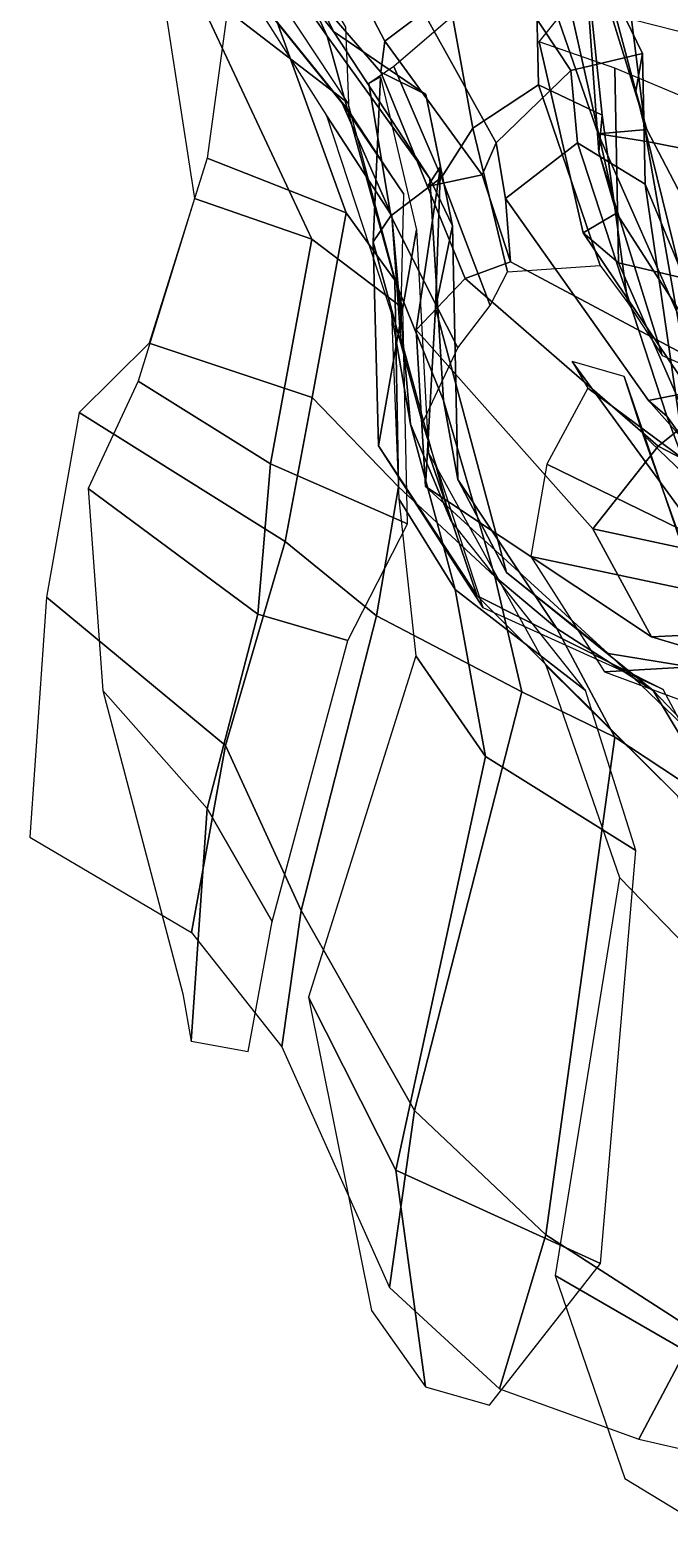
# Model space of a CAD drawing. Extents: x -1.42 to 1.42, y -1.59 to 1.05.
# Drawn here: x -1.423 to -0.999, y -1.564 to -0.577 of the extents above; entities that cross this region are included whole.
import ezdxf

# ---------------------------------------------------------------- set-up
doc = ezdxf.new("R2010")
doc.units = 0

msp = doc.modelspace()

# ---------------------------------------------------------------- linework, layer by layer
for points in [[(-1.28823, -0.49166, 13.53206), (-1.2261, -0.58136, 13.59614), (-1.30779, -0.40225, 13.70241), (-1.18112, -0.04278, 13.3796)], [(-1.35299, -0.23222, 13.86141), (-1.30779, -0.40225, 13.70241), (-1.22182, -0.57812, 13.75993), (-1.30679, -0.47021, 13.93191)], [(-1.30556, -0.66234, 12.98214), (-1.21354, -0.69845, 13.11097), (-1.28823, -0.49166, 13.53206), (-1.25701, -0.30627, 13.15625)], [(-1.18784, -0.58452, 14.15985), (-1.16217, -0.56538, 14.33237), (-1.2491, -0.34408, 14.28032), (-1.2895, -0.39011, 14.11742)], [(-1.31578, -0.54598, 13.60262), (-1.21218, -0.6258, 13.65525), (-1.29701, -0.49716, 13.81851), (-1.35216, -0.3484, 13.72882)], [(-1.2895, -0.39011, 14.11742), (-1.30679, -0.47021, 13.93191), (-1.19054, -0.60528, 13.96293), (-1.18784, -0.58452, 14.15985)], [(-1.2261, -0.58136, 13.59614), (-1.15787, -0.67569, 13.64102), (-1.22182, -0.57812, 13.75993), (-1.30779, -0.40225, 13.70241)], [(-1.34293, -0.40687, 13.88589), (-1.28923, -0.53486, 13.74281), (-1.21605, -0.62575, 13.77781), (-1.30108, -0.51999, 13.93627)], [(-1.23623, -0.71595, 13.19389), (-1.31578, -0.54598, 13.60262), (-1.35048, -0.45246, 13.43083), (-1.31396, -0.68907, 12.98753)], [(-1.28576, -0.45066, 14.12583), (-1.30108, -0.51999, 13.93627), (-1.21156, -0.6311, 13.98047), (-1.21364, -0.57528, 14.18)], [(-1.06929, -0.44615, 15.29285), (-1.03714, -0.56675, 15.2895), (-0.96587, -0.58484, 15.41866), (-0.99749, -0.45141, 15.42488)], [(-1.30679, -0.47021, 13.93191), (-1.22182, -0.57812, 13.75993), (-1.16067, -0.62005, 13.77562), (-1.19054, -0.60528, 13.96293)], [(-1.18109, -0.74319, 13.40024), (-1.2261, -0.58136, 13.59614), (-1.28823, -0.49166, 13.53206), (-1.21354, -0.69845, 13.11097)], [(-1.06452, -0.60413, 14.55756), (-1.01683, -0.59272, 14.69665), (-1.06234, -0.4989, 14.65432), (-1.11383, -0.52942, 14.51645)], [(-1.05291, -0.49916, 14.80643), (-1.06234, -0.4989, 14.65432), (-1.01683, -0.59272, 14.69665), (-1.02141, -0.61786, 14.84634)], [(-1.02141, -0.61786, 14.84634), (-1.01413, -0.64314, 14.95073), (-1.05533, -0.50939, 14.92562), (-1.05291, -0.49916, 14.80643)], [(-1.04637, -0.64616, 15.11362), (-1.01405, -0.65117, 15.29364), (-1.03122, -0.51344, 15.28941), (-1.09381, -0.50905, 15.09162)], [(-1.09381, -0.50905, 15.09162), (-1.05533, -0.50939, 14.92562), (-1.01413, -0.64314, 14.95073), (-1.04637, -0.64616, 15.11362)], [(-1.30108, -0.51999, 13.93627), (-1.21605, -0.62575, 13.77781), (-1.17524, -0.68616, 13.80825), (-1.21156, -0.6311, 13.98047)], [(-1.03122, -0.51344, 15.28941), (-1.01405, -0.65117, 15.29364), (-0.93949, -0.66572, 15.43368), (-0.95572, -0.53305, 15.42519)], [(-1.11383, -0.52942, 14.51645), (-1.16217, -0.56538, 14.33237), (-1.11397, -0.65211, 14.39168), (-1.06452, -0.60413, 14.55756)], [(-1.22655, -0.63388, 13.6037), (-1.18323, -0.70043, 13.63915), (-1.21605, -0.62575, 13.77781), (-1.28923, -0.53486, 13.74281)], [(-1.17579, -0.7617, 13.45431), (-1.21218, -0.6258, 13.65525), (-1.31578, -0.54598, 13.60262), (-1.23623, -0.71595, 13.19389)], [(-1.12934, -0.64237, 14.41802), (-1.0858, -0.61349, 14.56839), (-1.08752, -0.54397, 14.54839), (-1.14295, -0.56793, 14.39477)], [(-1.05274, -0.54696, 14.6925), (-1.08752, -0.54397, 14.54839), (-1.0858, -0.61349, 14.56839), (-1.04374, -0.63382, 14.70295)], [(-1.03409, -0.69884, 14.96254), (-1.0654, -0.56015, 14.95215), (-1.05374, -0.5474, 14.83193), (-1.04586, -0.65812, 14.84291)], [(-1.04374, -0.63382, 14.70295), (-1.04586, -0.65812, 14.84291), (-1.05374, -0.5474, 14.83193), (-1.05274, -0.54696, 14.6925)], [(-1.08535, -0.58513, 15.11848), (-1.0654, -0.56015, 14.95215), (-1.03409, -0.69884, 14.96254), (-1.05628, -0.71174, 15.12251)], [(-1.12315, -0.67336, 14.2121), (-1.11397, -0.65211, 14.39168), (-1.16217, -0.56538, 14.33237), (-1.18784, -0.58452, 14.15985)], [(-1.15013, -0.67506, 14.2327), (-1.12934, -0.64237, 14.41802), (-1.14295, -0.56793, 14.39477), (-1.18181, -0.60141, 14.21721)], [(-1.14886, -0.8231, 13.47425), (-1.15787, -0.67569, 13.64102), (-1.2261, -0.58136, 13.59614), (-1.18109, -0.74319, 13.40024)], [(-1.15787, -0.67569, 13.64102), (-1.143, -0.70713, 13.63813), (-1.16067, -0.62005, 13.77562), (-1.22182, -0.57812, 13.75993)], [(-1.18784, -0.58452, 14.15985), (-1.19054, -0.60528, 13.96293), (-1.1594, -0.68115, 14.03675), (-1.12315, -0.67336, 14.2121)], [(-1.05628, -0.71174, 15.12251), (-1.0329, -0.73168, 15.29213), (-1.03532, -0.60257, 15.29449), (-1.08535, -0.58513, 15.11848)], [(-1.19851, -0.61274, 14.02003), (-1.18378, -0.70054, 14.04952), (-1.15013, -0.67506, 14.2327), (-1.18181, -0.60141, 14.21721)], [(-1.01683, -0.59272, 14.69665), (-1.06452, -0.60413, 14.55756), (-1.05994, -0.65198, 14.5719), (-1.01515, -0.67948, 14.72434)], [(-1.01515, -0.67948, 14.72434), (-0.99303, -0.73288, 14.87582), (-1.02141, -0.61786, 14.84634), (-1.01683, -0.59272, 14.69665)], [(-1.19543, -0.71768, 13.8378), (-1.18378, -0.70054, 14.04952), (-1.19851, -0.61274, 14.02003), (-1.19061, -0.60836, 13.78336)], [(-1.19543, -0.71768, 13.8378), (-1.19061, -0.60836, 13.78336), (-1.16673, -0.70992, 13.59539), (-1.19195, -0.85327, 13.65644)], [(-1.19054, -0.60528, 13.96293), (-1.16067, -0.62005, 13.77562), (-1.15082, -0.6679, 13.81118), (-1.1594, -0.68115, 14.03675)], [(-1.10785, -0.68896, 14.39228), (-1.05994, -0.65198, 14.5719), (-1.06452, -0.60413, 14.55756), (-1.11397, -0.65211, 14.39168)], [(-0.97048, -0.62977, 15.42986), (-1.03532, -0.60257, 15.29449), (-1.0329, -0.73168, 15.29213), (-0.97563, -0.74523, 15.43266)], [(-1.143, -0.70713, 13.63813), (-1.15419, -0.76189, 13.63846), (-1.15082, -0.6679, 13.81118), (-1.16067, -0.62005, 13.77562)], [(-1.10647, -0.7377, 14.43282), (-1.04492, -0.73343, 14.58002), (-1.0858, -0.61349, 14.56839), (-1.12934, -0.64237, 14.41802)], [(-1.04374, -0.63382, 14.70295), (-1.0858, -0.61349, 14.56839), (-1.04492, -0.73343, 14.58002), (-1.0266, -0.75824, 14.72131)], [(-0.95257, -0.76099, 14.97362), (-1.01413, -0.64314, 14.95073), (-1.02141, -0.61786, 14.84634), (-0.99303, -0.73288, 14.87582)], [(-1.18323, -0.70043, 13.63915), (-1.17741, -0.78045, 13.67294), (-1.17524, -0.68616, 13.80825), (-1.21605, -0.62575, 13.77781)], [(-1.17083, -0.8387, 13.4694), (-1.18323, -0.70043, 13.63915), (-1.22655, -0.63388, 13.6037), (-1.18341, -0.7654, 13.41405)], [(-1.0266, -0.75824, 14.72131), (-1.00386, -0.79321, 14.85916), (-1.04586, -0.65812, 14.84291), (-1.04374, -0.63382, 14.70295)], [(-1.11804, -0.76014, 14.25663), (-1.10647, -0.7377, 14.43282), (-1.12934, -0.64237, 14.41802), (-1.15013, -0.67506, 14.2327)], [(-1.04637, -0.64616, 15.11362), (-1.01413, -0.64314, 14.95073), (-0.95257, -0.76099, 14.97362), (-0.98734, -0.77971, 15.10487)], [(-0.98734, -0.77971, 15.10487), (-0.98996, -0.78858, 15.27708), (-1.01405, -0.65117, 15.29364), (-1.04637, -0.64616, 15.11362)], [(-1.10439, -0.73115, 14.23428), (-1.10785, -0.68896, 14.39228), (-1.11397, -0.65211, 14.39168), (-1.12315, -0.67336, 14.2121)], [(-1.01281, -0.82303, 14.41154), (-1.00081, -0.83358, 14.59719), (-1.05994, -0.65198, 14.5719), (-1.10785, -0.68896, 14.39228)], [(-1.01515, -0.67948, 14.72434), (-1.05994, -0.65198, 14.5719), (-1.00081, -0.83358, 14.59719), (-0.98767, -0.8682, 14.75102)], [(-0.96153, -0.81156, 14.98182), (-1.03409, -0.69884, 14.96254), (-1.04586, -0.65812, 14.84291), (-1.00386, -0.79321, 14.85916)], [(-0.93949, -0.66572, 15.43368), (-1.01405, -0.65117, 15.29364), (-0.98996, -0.78858, 15.27708), (-0.94462, -0.79067, 15.41791)], [(-1.34422, -0.78502, 12.97686), (-1.23592, -0.82112, 13.18815), (-1.21354, -0.69845, 13.11097), (-1.30556, -0.66234, 12.98214)], [(-1.16709, -0.77625, 13.87356), (-1.15082, -0.6679, 13.81118), (-1.15419, -0.76189, 13.63846), (-1.16081, -0.88019, 13.671)], [(-1.16709, -0.77625, 13.87356), (-1.13461, -0.74221, 14.07828), (-1.1594, -0.68115, 14.03675), (-1.15082, -0.6679, 13.81118)], [(-1.18378, -0.70054, 14.04952), (-1.13929, -0.78816, 14.07716), (-1.11804, -0.76014, 14.25663), (-1.15013, -0.67506, 14.2327)], [(-1.1594, -0.68115, 14.03675), (-1.13461, -0.74221, 14.07828), (-1.10439, -0.73115, 14.23428), (-1.12315, -0.67336, 14.2121)], [(-1.13941, -0.87548, 13.48178), (-1.143, -0.70713, 13.63813), (-1.15787, -0.67569, 13.64102), (-1.14886, -0.8231, 13.47425)], [(-0.98767, -0.8682, 14.75102), (-0.95965, -0.89226, 14.90525), (-0.99303, -0.73288, 14.87582), (-1.01515, -0.67948, 14.72434)], [(-1.26364, -0.86519, 13.24543), (-1.23623, -0.71595, 13.19389), (-1.31396, -0.68907, 12.98753), (-1.35144, -0.81015, 13.06549)], [(-0.95398, -0.81138, 14.25543), (-1.01281, -0.82303, 14.41154), (-1.10785, -0.68896, 14.39228), (-1.10439, -0.73115, 14.23428)], [(-1.17884, -0.88036, 13.24709), (-1.18109, -0.74319, 13.40024), (-1.21354, -0.69845, 13.11097), (-1.23592, -0.82112, 13.18815)], [(-1.05628, -0.71174, 15.12251), (-1.03409, -0.69884, 14.96254), (-0.96153, -0.81156, 14.98182), (-0.9854, -0.81687, 15.11376)], [(-1.16275, -0.83821, 13.89904), (-1.13929, -0.78816, 14.07716), (-1.18378, -0.70054, 14.04952), (-1.19543, -0.71768, 13.8378)], [(-1.16673, -0.70992, 13.59539), (-1.15885, -0.8579, 13.42976), (-1.12665, -0.95263, 13.47711), (-1.19195, -0.85327, 13.65644)], [(-1.14405, -0.90268, 13.49672), (-1.17741, -0.78045, 13.67294), (-1.18323, -0.70043, 13.63915), (-1.17083, -0.8387, 13.4694)], [(-1.10714, -0.93719, 13.48408), (-1.15419, -0.76189, 13.63846), (-1.143, -0.70713, 13.63813), (-1.13941, -0.87548, 13.48178)], [(-1.1727, -0.90484, 13.25288), (-1.17579, -0.7617, 13.45431), (-1.23623, -0.71595, 13.19389), (-1.26364, -0.86519, 13.24543)], [(-1.16275, -0.83821, 13.89904), (-1.19543, -0.71768, 13.8378), (-1.19195, -0.85327, 13.65644), (-1.12256, -0.96058, 13.70471)], [(-0.9854, -0.81687, 15.11376), (-0.99184, -0.82512, 15.27067), (-1.0329, -0.73168, 15.29213), (-1.05628, -0.71174, 15.12251)], [(-1.13461, -0.74221, 14.07828), (-1.00655, -0.85341, 14.10577), (-0.95398, -0.81138, 14.25543), (-1.10439, -0.73115, 14.23428)], [(-0.97563, -0.74523, 15.43266), (-1.0329, -0.73168, 15.29213), (-0.99184, -0.82512, 15.27067), (-0.95889, -0.83555, 15.41813)], [(-1.11475, -0.93997, 13.26252), (-1.14886, -0.8231, 13.47425), (-1.18109, -0.74319, 13.40024), (-1.17884, -0.88036, 13.24709)], [(-1.04985, -0.90817, 13.90458), (-1.00655, -0.85341, 14.10577), (-1.13461, -0.74221, 14.07828), (-1.16709, -0.77625, 13.87356)], [(-1.17854, -0.88829, 13.2431), (-1.14125, -0.94846, 13.26215), (-1.17083, -0.8387, 13.4694), (-1.18341, -0.7654, 13.41405)], [(-1.15419, -0.76189, 13.63846), (-1.10714, -0.93719, 13.48408), (-1.03963, -0.99097, 13.49456), (-1.16081, -0.88019, 13.671)], [(-1.04985, -0.90817, 13.90458), (-1.16709, -0.77625, 13.87356), (-1.16081, -0.88019, 13.671), (-1.01084, -0.97989, 13.69916)], [(-1.39053, -0.83108, 12.85694), (-1.25395, -0.91656, 12.8827), (-1.23592, -0.82112, 13.18815), (-1.34422, -0.78502, 12.97686)], [(-0.97729, -0.91532, 14.42881), (-0.98236, -0.94397, 14.59017), (-1.02916, -0.80707, 14.59994), (-1.06358, -0.79719, 14.42289)], [(-0.94645, -0.89402, 14.27144), (-0.97729, -0.91532, 14.42881), (-1.06358, -0.79719, 14.42289), (-1.05305, -0.81499, 14.26076)], [(-1.01645, -0.84582, 14.75876), (-1.02916, -0.80707, 14.59994), (-0.98236, -0.94397, 14.59017), (-0.96923, -0.97831, 14.73225)], [(-1.27212, -0.9649, 12.9115), (-1.26364, -0.86519, 13.24543), (-1.35144, -0.81015, 13.06549), (-1.3845, -0.88153, 12.86239)], [(-1.08044, -0.86536, 14.0956), (-0.95655, -0.92572, 14.10049), (-0.94645, -0.89402, 14.27144), (-1.05305, -0.81499, 14.26076)], [(-0.84691, -0.92166, 14.27619), (-0.88718, -0.96455, 14.43536), (-1.01281, -0.82303, 14.41154), (-0.95398, -0.81138, 14.25543)], [(-1.00655, -0.85341, 14.10577), (-0.85534, -0.93216, 14.11052), (-0.84691, -0.92166, 14.27619), (-0.95398, -0.81138, 14.25543)], [(-1.19328, -0.96594, 12.92766), (-1.17884, -0.88036, 13.24709), (-1.23592, -0.82112, 13.18815), (-1.25395, -0.91656, 12.8827)], [(-1.11475, -0.93997, 13.26252), (-1.07376, -0.97433, 13.25276), (-1.13941, -0.87548, 13.48178), (-1.14886, -0.8231, 13.47425)], [(-0.88718, -0.96455, 14.43536), (-0.88236, -0.99915, 14.60465), (-1.00081, -0.83358, 14.59719), (-1.01281, -0.82303, 14.41154)], [(-1.41216, -0.95349, 12.70527), (-1.29344, -1.05202, 12.71422), (-1.25395, -0.91656, 12.8827), (-1.39053, -0.83108, 12.85694)], [(-0.98767, -0.8682, 14.75102), (-1.00081, -0.83358, 14.59719), (-0.88236, -0.99915, 14.60465), (-0.86345, -1.02651, 14.74331)], [(-1.14125, -0.94846, 13.26215), (-1.05468, -1.01543, 13.27173), (-1.14405, -0.90268, 13.49672), (-1.17083, -0.8387, 13.4694)], [(-0.96923, -0.97831, 14.73225), (-0.96041, -1.00154, 14.87257), (-0.98999, -0.87131, 14.90382), (-1.01645, -0.84582, 14.75876)], [(-1.19195, -0.85327, 13.65644), (-1.12665, -0.95263, 13.47711), (-1.00322, -1.01487, 13.51822), (-1.12256, -0.96058, 13.70471)], [(-1.08081, -0.99921, 13.23036), (-0.99346, -1.08572, 13.26061), (-1.12665, -0.95263, 13.47711), (-1.15885, -0.8579, 13.42976)], [(-0.84794, -0.95168, 13.9055), (-0.85534, -0.93216, 14.11052), (-1.00655, -0.85341, 14.10577), (-1.04985, -0.90817, 13.90458)], [(-1.21245, -0.98233, 12.93693), (-1.1727, -0.90484, 13.25288), (-1.26364, -0.86519, 13.24543), (-1.27212, -0.9649, 12.9115)], [(-0.94458, -0.95766, 13.89277), (-0.95655, -0.92572, 14.10049), (-1.08044, -0.86536, 14.0956), (-1.09106, -0.92651, 13.89174)], [(-1.07376, -0.97433, 13.25276), (-1.00985, -1.01556, 13.24192), (-1.10714, -0.93719, 13.48408), (-1.13941, -0.87548, 13.48178)], [(-1.3056, -1.09378, 12.74656), (-1.27212, -0.9649, 12.9115), (-1.3845, -0.88153, 12.86239), (-1.37482, -1.01545, 12.73876)], [(-1.09686, -1.01632, 12.96838), (-1.11475, -0.93997, 13.26252), (-1.17884, -0.88036, 13.24709), (-1.19328, -0.96594, 12.92766)], [(-1.16081, -0.88019, 13.671), (-1.03963, -0.99097, 13.49456), (-0.89489, -1.01458, 13.49596), (-1.01084, -0.97989, 13.69916)], [(-1.14125, -0.94846, 13.26215), (-1.17854, -0.88829, 13.2431), (-1.16733, -0.99258, 12.96453), (-1.12111, -1.05927, 12.98853)], [(-1.24332, -1.16156, 12.72811), (-1.19328, -0.96594, 12.92766), (-1.25395, -0.91656, 12.8827), (-1.29344, -1.05202, 12.71422)], [(-0.84794, -0.95168, 13.9055), (-1.04985, -0.90817, 13.90458), (-1.01084, -0.97989, 13.69916), (-0.8136, -0.9704, 13.69775)], [(-0.94458, -0.95766, 13.89277), (-1.09106, -0.92651, 13.89174), (-1.04209, -1.00313, 13.69354), (-0.9082, -0.99543, 13.69308)], [(-1.07376, -0.97433, 13.25276), (-1.11475, -0.93997, 13.26252), (-1.09686, -1.01632, 12.96838), (-1.03532, -1.04656, 12.95899)], [(-1.00985, -1.01556, 13.24192), (-0.96318, -1.06449, 13.24278), (-1.03963, -0.99097, 13.49456), (-1.10714, -0.93719, 13.48408)], [(-1.42332, -1.11284, 12.60555), (-1.31606, -1.17603, 12.56461), (-1.29344, -1.05202, 12.71422), (-1.41216, -0.95349, 12.70527)], [(-1.05468, -1.01543, 13.27173), (-1.14125, -0.94846, 13.26215), (-1.12111, -1.05927, 12.98853), (-1.02128, -1.12177, 12.99565)], [(-0.99346, -1.08572, 13.26061), (-0.93472, -1.14346, 13.27429), (-1.00322, -1.01487, 13.51822), (-1.12665, -0.95263, 13.47711)], [(-1.26262, -1.16887, 12.75191), (-1.21245, -0.98233, 12.93693), (-1.27212, -0.9649, 12.9115), (-1.3056, -1.09378, 12.74656)], [(-1.16814, -1.29419, 12.73505), (-1.09686, -1.01632, 12.96838), (-1.19328, -0.96594, 12.92766), (-1.24332, -1.16156, 12.72811)], [(-1.00985, -1.01556, 13.24192), (-1.07376, -0.97433, 13.25276), (-1.03532, -1.04656, 12.95899), (-0.96247, -1.09444, 12.94976)], [(-1.01084, -0.97989, 13.69916), (-0.89489, -1.01458, 13.49596), (-0.76673, -1.03364, 13.49063), (-0.8136, -0.9704, 13.69775)], [(-1.12111, -1.05927, 12.98853), (-1.16733, -0.99258, 12.96453), (-1.23852, -1.219, 12.74874), (-1.1806, -1.33389, 12.76049)], [(-1.04209, -1.00313, 13.69354), (-0.94516, -1.03908, 13.49069), (-0.8409, -1.05336, 13.49771), (-0.9082, -0.99543, 13.69308)], [(-0.96318, -1.06449, 13.24278), (-0.88542, -1.1512, 13.26091), (-0.89489, -1.01458, 13.49596), (-1.03963, -0.99097, 13.49456)], [(-1.08081, -0.99921, 13.23036), (-1.03224, -1.13966, 12.96686), (-0.9502, -1.22421, 12.98933), (-0.99346, -1.08572, 13.26061)], [(-1.3056, -1.09378, 12.74656), (-1.37482, -1.01545, 12.73876), (-1.32188, -1.21683, 12.60325), (-1.31634, -1.24816, 12.60434)], [(-1.00985, -1.01556, 13.24192), (-0.96247, -1.09444, 12.94976), (-0.91827, -1.1599, 12.96328), (-0.96318, -1.06449, 13.24278)], [(-1.03532, -1.04656, 12.95899), (-1.09686, -1.01632, 12.96838), (-1.16814, -1.29419, 12.73505), (-1.08094, -1.37685, 12.73692)], [(-1.24332, -1.16156, 12.72811), (-1.29344, -1.05202, 12.71422), (-1.31606, -1.17603, 12.56461), (-1.25602, -1.25208, 12.5568)], [(-0.96247, -1.09444, 12.94976), (-1.03532, -1.04656, 12.95899), (-1.08094, -1.37685, 12.73692), (-0.98162, -1.44102, 12.71838)], [(-1.02128, -1.12177, 12.99565), (-1.12111, -1.05927, 12.98853), (-1.1806, -1.33389, 12.76049), (-1.04466, -1.39579, 12.77525)], [(-1.26262, -1.16887, 12.75191), (-1.3056, -1.09378, 12.74656), (-1.31634, -1.24816, 12.60434), (-1.27834, -1.25512, 12.63251)], [(-1.07471, -1.40382, 12.7277), (-0.98643, -1.45485, 12.73195), (-0.9502, -1.22421, 12.98933), (-1.03224, -1.13966, 12.96686)], [(-1.16814, -1.29419, 12.73505), (-1.24332, -1.16156, 12.72811), (-1.25602, -1.25208, 12.5568), (-1.18469, -1.41162, 12.49647)], [(-1.23852, -1.219, 12.74874), (-1.1967, -1.42698, 12.54938), (-1.16075, -1.47774, 12.56283), (-1.1806, -1.33389, 12.76049)], [(-1.16814, -1.29419, 12.73505), (-1.18469, -1.41162, 12.49647), (-1.11181, -1.47888, 12.45749), (-1.08094, -1.37685, 12.73692)], [(-1.1806, -1.33389, 12.76049), (-1.16075, -1.47774, 12.56283), (-1.1183, -1.48976, 12.55539), (-1.04466, -1.39579, 12.77525)], [(-1.08094, -1.37685, 12.73692), (-1.11181, -1.47888, 12.45749), (-1.01931, -1.51245, 12.41484), (-0.98162, -1.44102, 12.71838)], [(-1.07471, -1.40382, 12.7277), (-1.02851, -1.53847, 12.49823), (-0.98757, -1.56353, 12.50683), (-0.98643, -1.45485, 12.73195)], [(-0.98162, -1.44102, 12.71838), (-1.01931, -1.51245, 12.41484), (-0.95191, -1.52792, 12.40486), (-0.92301, -1.47145, 12.69532)]]:
    msp.add_3dface(points)

doc.saveas('drawing.dxf')
